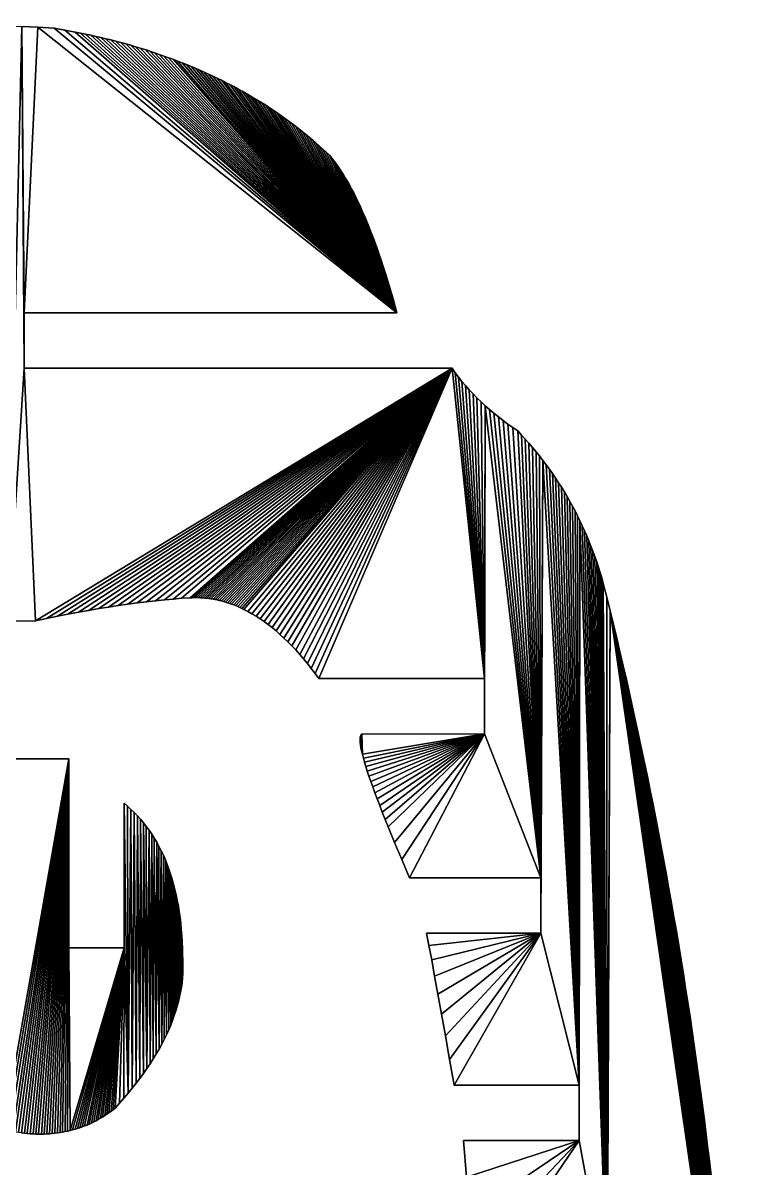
# Model space of a CAD drawing. Extents: x 10 to 917, y 10 to 841.
# Drawn here: x 458.4 to 540.4, y 706 to 837.2 of the extents above; entities that cross this region are included whole.
import ezdxf

# ---------------------------------------------------------------- set-up
doc = ezdxf.new("R2010")
doc.units = 0
doc.header["$MEASUREMENT"] = 0
doc.layers.get('0').update_dxf_attribs({"linetype": 'CONTINUOUS'})

msp = doc.modelspace()

# ---------------------------------------------------------------- linework, layer by layer
for p, q in [((460.14, 836.7), (458.3, 836.8)), ((462, 836.6), (460.14, 836.7)), ((463.22, 836.39), (462, 836.6)), ((464.42, 836.16), (463.22, 836.39)), ((465.02, 836.04), (464.42, 836.16)), ((465.62, 835.92), (465.02, 836.04)), ((466.2, 835.79), (465.62, 835.92)), ((466.79, 835.66), (466.2, 835.79)), ((467.37, 835.53), (466.79, 835.66)), ((467.95, 835.39), (467.37, 835.53)), ((468.53, 835.25), (467.95, 835.39)), ((469.1, 835.1), (468.53, 835.25)), ((469.66, 834.95), (469.1, 835.1)), ((470.23, 834.79), (469.66, 834.95)), ((470.79, 834.64), (470.23, 834.79)), ((471.34, 834.47), (470.79, 834.64)), ((471.89, 834.31), (471.34, 834.47)), ((472.44, 834.14), (471.89, 834.31)), ((472.99, 833.96), (472.44, 834.14)), ((473.53, 833.78), (472.99, 833.96)), ((474.06, 833.6), (473.53, 833.78)), ((474.6, 833.41), (474.06, 833.6)), ((475.13, 833.22), (474.6, 833.41)), ((475.65, 833.03), (475.13, 833.22)), ((476.17, 832.83), (475.65, 833.03)), ((476.69, 832.63), (476.17, 832.83)), ((477.2, 832.42), (476.69, 832.63)), ((477.72, 832.21), (477.2, 832.42)), ((478.22, 832), (477.72, 832.21)), ((478.72, 831.78), (478.22, 832)), ((479.22, 831.56), (478.72, 831.78)), ((479.72, 831.34), (479.22, 831.56)), ((480.21, 831.11), (479.72, 831.34)), ((480.7, 830.87), (480.21, 831.11)), ((481.18, 830.64), (480.7, 830.87)), ((481.66, 830.39), (481.18, 830.64)), ((482.14, 830.15), (481.66, 830.39)), ((482.61, 829.9), (482.14, 830.15)), ((483.08, 829.65), (482.61, 829.9)), ((483.55, 829.39), (483.08, 829.65)), ((484.01, 829.13), (483.55, 829.39)), ((484.47, 828.86), (484.01, 829.13)), ((484.92, 828.59), (484.47, 828.86)), ((485.37, 828.32), (484.92, 828.59)), ((485.82, 828.04), (485.37, 828.32)), ((486.26, 827.76), (485.82, 828.04)), ((486.7, 827.48), (486.26, 827.76)), ((487.13, 827.19), (486.7, 827.48)), ((487.56, 826.9), (487.13, 827.19)), ((487.99, 826.6), (487.56, 826.9)), ((488.41, 826.3), (487.99, 826.6)), ((488.83, 826), (488.41, 826.3)), ((489.25, 825.69), (488.83, 826)), ((489.66, 825.38), (489.25, 825.69)), ((490.07, 825.06), (489.66, 825.38)), ((490.48, 824.74), (490.07, 825.06)), ((490.88, 824.42), (490.48, 824.74)), ((491.28, 824.09), (490.88, 824.42)), ((491.67, 823.76), (491.28, 824.09)), ((492.06, 823.42), (491.67, 823.76)), ((492.44, 823.08), (492.06, 823.42)), ((492.83, 822.74), (492.44, 823.08)), ((493.21, 822.39), (492.83, 822.74)), ((493.58, 822.04), (493.21, 822.39)), ((493.84, 821.72), (493.58, 822.04)), ((494.1, 821.38), (493.84, 821.72)), ((494.36, 821.03), (494.1, 821.38)), ((494.62, 820.66), (494.36, 821.03)), ((494.88, 820.27), (494.62, 820.66)), ((495.13, 819.88), (494.88, 820.27)), ((495.39, 819.46), (495.13, 819.88)), ((495.64, 819.03), (495.39, 819.46)), ((495.89, 818.58), (495.64, 819.03)), ((496.14, 818.12), (495.89, 818.58)), ((496.39, 817.64), (496.14, 818.12)), ((496.64, 817.15), (496.39, 817.64)), ((496.89, 816.64), (496.64, 817.15)), ((497.13, 816.11), (496.89, 816.64)), ((497.37, 815.57), (497.13, 816.11)), ((497.62, 815.02), (497.37, 815.57)), ((497.86, 814.44), (497.62, 815.02)), ((498.1, 813.86), (497.86, 814.44)), ((498.33, 813.25), (498.1, 813.86)), ((498.57, 812.63), (498.33, 813.25)), ((498.8, 812), (498.57, 812.63)), ((499.04, 811.35), (498.8, 812)), ((499.27, 810.68), (499.04, 811.35)), ((499.5, 810), (499.27, 810.68)), ((499.73, 809.3), (499.5, 810)), ((499.96, 808.59), (499.73, 809.3)), ((500.19, 807.86), (499.96, 808.59)), ((500.41, 807.11), (500.19, 807.86)), ((500.64, 806.35), (500.41, 807.11)), ((500.86, 805.57), (500.64, 806.35)), ((501.08, 804.78), (500.86, 805.57)), ((501.3, 803.97), (501.08, 804.78)), ((458.56, 803.97), (501.3, 803.97)), ((458.56, 797.63), (458.56, 803.97)), ((507.62, 797.63), (458.56, 797.63)), ((507.98, 797.12), (507.62, 797.63)), ((508.37, 796.62), (507.98, 797.12)), ((508.76, 796.13), (508.37, 796.62)), ((509.17, 795.64), (508.76, 796.13)), ((509.6, 795.17), (509.17, 795.64)), ((510.03, 794.7), (509.6, 795.17)), ((510.48, 794.24), (510.03, 794.7)), ((510.95, 793.78), (510.48, 794.24)), ((511.43, 793.34), (510.95, 793.78)), ((511.92, 792.9), (511.43, 793.34)), ((512.43, 792.47), (511.92, 792.9)), ((512.95, 792.05), (512.43, 792.47)), ((513.48, 791.64), (512.95, 792.05)), ((514.03, 791.24), (513.48, 791.64)), ((514.59, 790.84), (514.03, 791.24)), ((515.16, 790.45), (514.59, 790.84)), ((515.6, 789.98), (515.16, 790.45)), ((516.02, 789.51), (515.6, 789.98)), ((516.44, 789.04), (516.02, 789.51)), ((516.85, 788.56), (516.44, 789.04)), ((517.25, 788.07), (516.85, 788.56)), ((517.65, 787.58), (517.25, 788.07)), ((518.03, 787.08), (517.65, 787.58)), ((518.41, 786.58), (518.03, 787.08)), ((518.78, 786.07), (518.41, 786.58)), ((519.14, 785.56), (518.78, 786.07)), ((519.49, 785.04), (519.14, 785.56)), ((519.84, 784.52), (519.49, 785.04)), ((520.17, 783.99), (519.84, 784.52)), ((520.5, 783.46), (520.17, 783.99)), ((520.82, 782.92), (520.5, 783.46)), ((521.13, 782.38), (520.82, 782.92)), ((521.43, 781.83), (521.13, 782.38)), ((521.72, 781.28), (521.43, 781.83)), ((522.01, 780.72), (521.72, 781.28)), ((522.28, 780.15), (522.01, 780.72)), ((522.55, 779.58), (522.28, 780.15)), ((522.81, 779.01), (522.55, 779.58)), ((523.06, 778.43), (522.81, 779.01)), ((523.31, 777.84), (523.06, 778.43)), ((523.54, 777.25), (523.31, 777.84)), ((523.77, 776.66), (523.54, 777.25)), ((523.99, 776.06), (523.77, 776.66)), ((524.2, 775.45), (523.99, 776.06)), ((524.4, 774.84), (524.2, 775.45)), ((524.59, 774.23), (524.4, 774.84)), ((524.78, 773.6), (524.59, 774.23)), ((524.96, 772.98), (524.78, 773.6)), ((525.35, 771.41), (524.96, 772.98)), ((467.12, 770.09), (468.25, 770.27)), ((468.25, 770.27), (469.37, 770.45)), ((469.37, 770.45), (470.46, 770.6)), ((470.46, 770.6), (471.54, 770.75)), ((471.54, 770.75), (472.6, 770.88)), ((472.6, 770.88), (473.64, 771)), ((473.64, 771), (474.65, 771.1)), ((474.65, 771.1), (475.65, 771.19)), ((475.65, 771.19), (476.63, 771.27)), ((476.63, 771.27), (477.59, 771.33)), ((477.59, 771.33), (477.83, 771.34)), ((477.83, 771.34), (478.07, 771.35)), ((478.07, 771.35), (478.31, 771.35)), ((478.31, 771.35), (478.55, 771.35)), ((478.55, 771.35), (478.8, 771.34)), ((478.8, 771.34), (479.04, 771.32)), ((479.04, 771.32), (479.28, 771.3)), ((479.28, 771.3), (479.51, 771.28)), ((479.51, 771.28), (479.75, 771.25)), ((479.75, 771.25), (479.99, 771.22)), ((479.99, 771.22), (480.23, 771.18)), ((480.23, 771.18), (480.47, 771.13)), ((480.47, 771.13), (480.71, 771.09)), ((480.71, 771.09), (480.94, 771.03)), ((480.94, 771.03), (481.18, 770.97)), ((481.18, 770.97), (481.42, 770.91)), ((481.42, 770.91), (481.65, 770.84)), ((481.65, 770.84), (481.89, 770.77)), ((481.89, 770.77), (482.13, 770.69)), ((482.13, 770.69), (482.36, 770.61)), ((482.36, 770.61), (482.6, 770.52)), ((482.6, 770.52), (482.83, 770.43)), ((482.83, 770.43), (483.06, 770.33)), ((483.06, 770.33), (483.3, 770.23)), ((525.74, 769.84), (525.35, 771.41)), ((459.89, 768.69), (461.15, 768.96)), ((461.15, 768.96), (462.38, 769.21)), ((462.38, 769.21), (463.59, 769.45)), ((463.59, 769.45), (464.79, 769.68)), ((464.79, 769.68), (465.96, 769.89)), ((465.96, 769.89), (467.12, 770.09)), ((483.3, 770.23), (483.53, 770.12)), ((483.53, 770.12), (483.77, 770)), ((483.77, 770), (484.23, 769.76)), ((484.23, 769.76), (484.69, 769.5)), ((484.69, 769.5), (485.16, 769.23)), ((485.16, 769.23), (485.62, 768.93)), ((526.12, 768.27), (525.74, 769.84)), ((456.73, 768.64), (459.89, 768.69)), ((485.62, 768.93), (486.08, 768.61)), ((486.08, 768.61), (486.54, 768.27)), ((486.54, 768.27), (486.99, 767.91)), ((486.99, 767.91), (487.45, 767.53)), ((526.5, 766.7), (526.12, 768.27)), ((487.45, 767.53), (487.9, 767.13)), ((487.9, 767.13), (488.36, 766.72)), ((488.36, 766.72), (488.81, 766.28)), ((526.87, 765.13), (526.5, 766.7)), ((488.81, 766.28), (489.26, 765.82)), ((489.26, 765.82), (489.71, 765.35)), ((489.71, 765.35), (490.16, 764.85)), ((527.24, 763.55), (526.87, 765.13)), ((490.16, 764.85), (490.6, 764.33)), ((490.6, 764.33), (491.05, 763.8)), ((491.05, 763.8), (491.49, 763.24)), ((491.49, 763.24), (491.93, 762.67)), ((491.93, 762.67), (492.37, 762.07)), ((527.61, 761.97), (527.24, 763.55)), ((492.37, 762.07), (511.33, 762.07)), ((511.33, 762.07), (511.33, 755.73)), ((527.96, 760.39), (527.61, 761.97)), ((528.32, 758.8), (527.96, 760.39)), ((528.67, 757.21), (528.32, 758.8)), ((529.01, 755.62), (528.67, 757.21)), ((497.09, 755.22), (497.08, 755.11)), ((497.08, 755.11), (497.08, 755)), ((497.08, 755), (497.1, 754.75)), ((497.11, 755.4), (497.09, 755.31)), ((497.09, 755.31), (497.09, 755.22)), ((497.1, 754.75), (497.13, 754.46)), ((497.13, 755.47), (497.11, 755.4)), ((497.15, 755.54), (497.13, 755.47)), ((497.18, 755.6), (497.15, 755.54)), ((497.21, 755.65), (497.18, 755.6)), ((497.25, 755.69), (497.21, 755.65)), ((497.29, 755.72), (497.25, 755.69)), ((511.33, 755.73), (497.29, 755.72)), ((529.35, 754.03), (529.01, 755.62)), ((497.13, 754.46), (497.18, 754.14)), ((497.18, 754.14), (497.26, 753.79)), ((497.26, 753.79), (497.35, 753.4)), ((497.35, 753.4), (497.46, 752.97)), ((529.69, 752.44), (529.35, 754.03)), ((463.68, 752.88), (456.08, 752.88)), ((463.68, 731.23), (463.68, 752.88)), ((497.46, 752.97), (497.59, 752.51)), ((497.59, 752.51), (497.74, 752.01)), ((497.74, 752.01), (497.91, 751.48)), ((530.02, 750.84), (529.69, 752.44)), ((497.91, 751.48), (498.1, 750.91)), ((498.1, 750.91), (498.31, 750.3)), ((530.34, 749.24), (530.02, 750.84)), ((498.31, 750.3), (498.53, 749.66)), ((498.53, 749.66), (498.78, 748.99)), ((498.78, 748.99), (499.04, 748.28)), ((499.04, 748.28), (499.33, 747.54)), ((530.66, 747.64), (530.34, 749.24)), ((470.03, 747.79), (470.03, 731.23)), ((470.43, 747.44), (470.03, 747.79)), ((470.82, 747.09), (470.43, 747.44)), ((471.2, 746.72), (470.82, 747.09)), ((471.56, 746.34), (471.2, 746.72)), ((499.33, 747.54), (499.63, 746.76)), ((499.63, 746.76), (499.96, 745.94)), ((530.98, 746.04), (530.66, 747.64)), ((471.91, 745.95), (471.56, 746.34)), ((472.25, 745.54), (471.91, 745.95)), ((472.58, 745.13), (472.25, 745.54)), ((499.96, 745.94), (500.3, 745.09)), ((531.29, 744.43), (530.98, 746.04)), ((472.9, 744.69), (472.58, 745.13)), ((473.2, 744.25), (472.9, 744.69)), ((473.49, 743.79), (473.2, 744.25)), ((500.3, 745.09), (501.04, 743.28)), ((531.6, 742.82), (531.29, 744.43)), ((473.77, 743.32), (473.49, 743.79)), ((474.03, 742.83), (473.77, 743.32)), ((474.29, 742.34), (474.03, 742.83)), ((501.04, 743.28), (501.86, 741.33)), ((531.9, 741.21), (531.6, 742.82)), ((474.53, 741.83), (474.29, 742.34)), ((474.76, 741.3), (474.53, 741.83)), ((474.97, 740.77), (474.76, 741.3)), ((475.17, 740.22), (474.97, 740.77)), ((475.36, 739.66), (475.17, 740.22)), ((501.86, 741.33), (502.76, 739.24)), ((532.2, 739.6), (531.9, 741.21)), ((475.54, 739.08), (475.36, 739.66)), ((475.71, 738.49), (475.54, 739.08)), ((502.76, 739.24), (517.81, 739.24)), ((517.81, 739.24), (517.81, 732.9)), ((532.49, 737.98), (532.2, 739.6)), ((475.86, 737.89), (475.71, 738.49)), ((476, 737.28), (475.86, 737.89)), ((532.78, 736.36), (532.49, 737.98)), ((476.13, 736.65), (476, 737.28)), ((476.25, 736.01), (476.13, 736.65)), ((533.06, 734.74), (532.78, 736.36)), ((476.35, 735.35), (476.25, 736.01)), ((476.44, 734.69), (476.35, 735.35)), ((476.52, 734.01), (476.44, 734.69)), ((476.59, 733.32), (476.52, 734.01)), ((533.34, 733.12), (533.06, 734.74)), ((476.64, 732.61), (476.59, 733.32)), ((476.68, 731.89), (476.64, 732.61)), ((504.69, 732.9), (504.97, 731.48)), ((517.81, 732.9), (504.69, 732.9)), ((533.61, 731.49), (533.34, 733.12)), ((470.03, 731.23), (463.68, 731.23)), ((476.71, 731.16), (476.68, 731.89)), ((476.73, 730.42), (476.71, 731.16)), ((504.97, 731.48), (505.29, 729.84)), ((533.88, 729.86), (533.61, 731.49)), ((476.76, 729.89), (476.73, 730.42)), ((476.78, 729.36), (476.76, 729.89)), ((505.29, 729.84), (505.63, 727.99)), ((534.14, 728.23), (533.88, 729.86)), ((476.72, 727.77), (476.76, 728.3)), ((476.76, 728.3), (476.78, 728.83)), ((476.78, 728.83), (476.78, 729.36)), ((476.6, 726.7), (476.67, 727.23)), ((476.67, 727.23), (476.72, 727.77)), ((505.63, 727.99), (506.01, 725.92)), ((534.4, 726.6), (534.14, 728.23)), ((476.4, 725.62), (476.51, 726.16)), ((476.51, 726.16), (476.6, 726.7)), ((506.01, 725.92), (506.43, 723.64)), ((534.65, 724.96), (534.4, 726.6)), ((475.97, 724), (476.13, 724.54)), ((476.13, 724.54), (476.27, 725.08)), ((476.27, 725.08), (476.4, 725.62)), ((534.9, 723.33), (534.65, 724.96)), ((475.59, 722.91), (475.79, 723.46)), ((475.79, 723.46), (475.97, 724)), ((506.43, 723.64), (506.87, 721.13)), ((535.14, 721.69), (534.9, 723.33)), ((474.9, 721.27), (475.15, 721.82)), ((475.15, 721.82), (475.38, 722.37)), ((475.38, 722.37), (475.59, 722.91)), ((474.34, 720.17), (474.63, 720.72)), ((474.63, 720.72), (474.9, 721.27)), ((506.87, 721.13), (507.35, 718.42)), ((535.38, 720.04), (535.14, 721.69)), ((473.72, 719.06), (474.04, 719.61)), ((474.04, 719.61), (474.34, 720.17)), ((535.62, 718.4), (535.38, 720.04)), ((472.65, 717.39), (473.02, 717.95)), ((473.02, 717.95), (473.38, 718.5)), ((473.38, 718.5), (473.72, 719.06)), ((507.35, 718.42), (507.86, 715.48)), ((535.85, 716.75), (535.62, 718.4)), ((471.84, 716.27), (472.25, 716.83)), ((472.25, 716.83), (472.65, 717.39)), ((536.07, 715.1), (535.85, 716.75)), ((470.5, 714.58), (470.97, 715.14)), ((470.97, 715.14), (471.41, 715.7)), ((471.41, 715.7), (471.84, 716.27)), ((507.86, 715.48), (522.2, 715.48)), ((522.2, 715.48), (522.2, 709.14)), ((469.52, 713.44), (470.02, 714.01)), ((470.02, 714.01), (470.5, 714.58)), ((536.29, 713.45), (536.07, 715.1)), ((468.54, 712.5), (468.77, 712.68)), ((468.77, 712.68), (469, 712.87)), ((469, 712.87), (469.52, 713.44)), ((536.51, 711.8), (536.29, 713.45)), ((466.3, 711.15), (466.56, 711.28)), ((466.56, 711.28), (466.82, 711.41)), ((466.82, 711.41), (467.07, 711.55)), ((467.07, 711.55), (467.32, 711.69)), ((467.32, 711.69), (467.57, 711.84)), ((467.57, 711.84), (467.82, 712)), ((467.82, 712), (468.06, 712.16)), ((468.06, 712.16), (468.3, 712.33)), ((468.3, 712.33), (468.54, 712.5)), ((536.72, 710.14), (536.51, 711.8)), ((458.27, 710.01), (458.61, 709.98)), ((458.61, 709.98), (458.94, 709.95)), ((458.94, 709.95), (459.26, 709.92)), ((459.26, 709.92), (459.59, 709.91)), ((459.59, 709.91), (459.91, 709.89)), ((459.91, 709.89), (460.23, 709.89)), ((460.55, 709.89), (460.86, 709.89)), ((460.86, 709.89), (461.17, 709.91)), ((461.17, 709.91), (461.48, 709.93)), ((461.48, 709.93), (461.79, 709.95)), ((461.79, 709.95), (462.09, 709.98)), ((462.09, 709.98), (462.39, 710.02)), ((462.39, 710.02), (462.69, 710.06)), ((462.69, 710.06), (462.98, 710.11)), ((462.98, 710.11), (463.27, 710.16)), ((463.27, 710.16), (463.56, 710.22)), ((463.56, 710.22), (463.85, 710.29)), ((463.85, 710.29), (464.13, 710.36)), ((464.13, 710.36), (464.41, 710.44)), ((464.41, 710.44), (464.69, 710.52)), ((464.69, 710.52), (464.97, 710.61)), ((464.97, 710.61), (465.24, 710.71)), ((465.24, 710.71), (465.51, 710.81)), ((465.51, 710.81), (465.78, 710.92)), ((465.78, 710.92), (466.04, 711.03)), ((466.04, 711.03), (466.3, 711.15)), ((536.92, 708.48), (536.72, 710.14)), ((460.23, 709.89), (460.55, 709.89)), ((508.92, 709.14), (509.27, 704.94)), ((522.2, 709.14), (508.92, 709.14)), ((537.12, 706.82), (536.92, 708.48)), ((537.32, 705.15), (537.12, 706.82))]:
    msp.add_line(p, q)

# ---------------------------------------------------------------- meshes
mesh = msp.add_polyface()
corners = [(442.17, 823.98), (424.33, 836.43), (425.61, 836.55), (426.91, 836.66), (428.24, 836.75), (429.6, 836.84), (430.98, 836.92), (432.38, 836.99), (433.81, 837.05), (435.27, 837.1), (436.75, 837.14), (438.25, 837.17), (439.79, 837.19), (441.34, 837.2), (442.92, 837.2), (442.17, 817.64), (460.14, 836.7), (458.56, 803.97), (458.3, 836.8), (501.3, 803.97), (462, 836.6), (463.22, 836.39), (464.42, 836.16), (453.58, 783.79), (444.53, 837.2), (446.16, 837.18), (447.82, 837.15), (449.51, 837.12), (451.22, 837.07), (452.95, 837.02), (454.71, 836.95), (453.58, 777.45), (453.66, 768.6), (456.73, 768.64), (456.49, 836.88), (458.56, 797.63), (459.89, 768.69), (507.62, 797.63)]
mesh.append_faces([[corners[k] for k in face] for face in [(0, 14, 15), (16, 17, 18), (17, 16, 19), (23, 30, 31), (32, 30, 33), (35, 18, 17)]], dxfattribs={"vtx0": -1, "vtx1": -1})
mesh.append_faces([[corners[k] for k in face] for face in [(23, 15, 14), (31, 30, 32), (33, 18, 35)]], dxfattribs={"vtx0": -1, "vtx1": -1, "vtx2": -1})
mesh.append_faces([[corners[k] for k in face] for face in [(0, 1, 2), (0, 2, 3), (0, 3, 4), (0, 4, 5), (0, 5, 6), (0, 6, 7), (0, 7, 8), (0, 8, 9), (0, 9, 10), (0, 10, 11), (0, 11, 12), (0, 12, 13), (0, 13, 14), (19, 16, 20), (19, 20, 21), (19, 21, 22), (23, 14, 24), (23, 24, 25), (23, 25, 26), (23, 26, 27), (23, 27, 28), (23, 28, 29), (23, 29, 30), (33, 30, 34), (33, 34, 18), (36, 35, 37)]], dxfattribs={"vtx0": -1, "vtx2": -1})
mesh = msp.add_polyface()
corners = [(501.3, 803.97), (464.42, 836.16), (465.02, 836.04), (465.62, 835.92), (466.2, 835.79), (466.79, 835.66), (467.37, 835.53), (467.95, 835.39), (468.53, 835.25), (469.1, 835.1), (469.66, 834.95), (470.23, 834.79), (470.79, 834.64), (471.34, 834.47), (471.89, 834.31), (472.44, 834.14), (472.99, 833.96), (473.53, 833.78), (474.06, 833.6), (474.6, 833.41), (475.13, 833.22), (475.65, 833.03), (476.17, 832.83), (476.69, 832.63), (477.2, 832.42), (477.72, 832.21), (478.22, 832), (478.72, 831.78), (479.22, 831.56), (479.72, 831.34), (480.21, 831.11), (480.7, 830.87), (481.18, 830.64), (481.66, 830.39), (477.59, 771.33), (507.62, 797.63), (477.83, 771.34), (478.07, 771.35), (478.31, 771.35)]
mesh.append_faces([[corners[k] for k in face] for face in [(34, 35, 36), (36, 35, 37), (37, 35, 38)]], dxfattribs={"vtx0": -1, "vtx1": -1})
mesh.append_faces([[corners[k] for k in face] for face in [(0, 1, 2), (0, 2, 3), (0, 3, 4), (0, 4, 5), (0, 5, 6), (0, 6, 7), (0, 7, 8), (0, 8, 9), (0, 9, 10), (0, 10, 11), (0, 11, 12), (0, 12, 13), (0, 13, 14), (0, 14, 15), (0, 15, 16), (0, 16, 17), (0, 17, 18), (0, 18, 19), (0, 19, 20), (0, 20, 21), (0, 21, 22), (0, 22, 23), (0, 23, 24), (0, 24, 25), (0, 25, 26), (0, 26, 27), (0, 27, 28), (0, 28, 29), (0, 29, 30), (0, 30, 31), (0, 31, 32), (0, 32, 33)]], dxfattribs={"vtx0": -1, "vtx2": -1})
mesh = msp.add_polyface()
corners = [(501.3, 803.97), (481.66, 830.39), (482.14, 830.15), (482.61, 829.9), (483.08, 829.65), (483.55, 829.39), (484.01, 829.13), (484.47, 828.86), (484.92, 828.59), (485.37, 828.32), (485.82, 828.04), (486.26, 827.76), (486.7, 827.48), (487.13, 827.19), (487.56, 826.9), (487.99, 826.6), (488.41, 826.3), (488.83, 826), (489.25, 825.69), (489.66, 825.38), (490.07, 825.06), (490.48, 824.74), (490.88, 824.42), (491.28, 824.09), (491.67, 823.76), (492.06, 823.42), (492.44, 823.08), (492.83, 822.74), (493.21, 822.39), (493.58, 822.04), (493.84, 821.72), (494.1, 821.38), (494.36, 821.03), (494.62, 820.66), (494.88, 820.27), (495.13, 819.88), (495.39, 819.46), (495.64, 819.03)]
mesh.append_faces([[corners[k] for k in face] for face in [(0, 1, 2), (0, 2, 3), (0, 3, 4), (0, 4, 5), (0, 5, 6), (0, 6, 7), (0, 7, 8), (0, 8, 9), (0, 9, 10), (0, 10, 11), (0, 11, 12), (0, 12, 13), (0, 13, 14), (0, 14, 15), (0, 15, 16), (0, 16, 17), (0, 17, 18), (0, 18, 19), (0, 19, 20), (0, 20, 21), (0, 21, 22), (0, 22, 23), (0, 23, 24), (0, 24, 25), (0, 25, 26), (0, 26, 27), (0, 27, 28), (0, 28, 29), (0, 29, 30), (0, 30, 31), (0, 31, 32), (0, 32, 33), (0, 33, 34), (0, 34, 35), (0, 35, 36), (0, 36, 37)]], dxfattribs={"vtx0": -1, "vtx2": -1})
mesh = msp.add_polyface()
corners = [(501.3, 803.97), (495.64, 819.03), (495.89, 818.58), (496.14, 818.12), (496.39, 817.64), (496.64, 817.15), (496.89, 816.64), (497.13, 816.11), (497.37, 815.57), (497.62, 815.02), (497.86, 814.44), (498.1, 813.86), (498.33, 813.25), (498.57, 812.63), (498.8, 812), (499.04, 811.35), (499.27, 810.68), (499.5, 810), (499.73, 809.3), (499.96, 808.59), (500.19, 807.86), (500.41, 807.11), (500.64, 806.35), (500.86, 805.57), (501.08, 804.78), (478.31, 771.35), (507.62, 797.63), (478.55, 771.35), (478.8, 771.34), (479.04, 771.32), (511.33, 762.07), (507.98, 797.12), (508.37, 796.62), (508.76, 796.13), (509.17, 795.64), (509.6, 795.17), (510.03, 794.7), (510.48, 794.24), (510.95, 793.78), (511.43, 793.34)]
mesh.append_faces([[corners[k] for k in face] for face in [(0, 23, 24)]], dxfattribs={"vtx0": -1})
mesh.append_faces([[corners[k] for k in face] for face in [(25, 26, 27), (27, 26, 28), (28, 26, 29)]], dxfattribs={"vtx0": -1, "vtx1": -1})
mesh.append_faces([[corners[k] for k in face] for face in [(0, 1, 2), (0, 2, 3), (0, 3, 4), (0, 4, 5), (0, 5, 6), (0, 6, 7), (0, 7, 8), (0, 8, 9), (0, 9, 10), (0, 10, 11), (0, 11, 12), (0, 12, 13), (0, 13, 14), (0, 14, 15), (0, 15, 16), (0, 16, 17), (0, 17, 18), (0, 18, 19), (0, 19, 20), (0, 20, 21), (0, 21, 22), (0, 22, 23), (30, 26, 31), (30, 31, 32), (30, 32, 33), (30, 33, 34), (30, 34, 35), (30, 35, 36), (30, 36, 37), (30, 37, 38), (30, 38, 39)]], dxfattribs={"vtx0": -1, "vtx2": -1})
mesh = msp.add_polyface()
corners = [(456.73, 768.64), (458.56, 797.63), (459.89, 768.69), (507.62, 797.63), (461.15, 768.96), (462.38, 769.21), (463.59, 769.45), (464.79, 769.68), (465.96, 769.89), (467.12, 770.09), (468.25, 770.27), (469.37, 770.45), (470.46, 770.6), (471.54, 770.75), (472.6, 770.88), (473.64, 771), (474.65, 771.1), (475.65, 771.19), (476.63, 771.27), (477.59, 771.33), (479.04, 771.32), (479.28, 771.3), (391.36, 761.53), (453.58, 777.45), (391.45, 761.41), (391.53, 761.32), (420.77, 768.87), (422.49, 768.79), (424.31, 768.73), (426.23, 768.67), (428.25, 768.63), (430.36, 768.59), (432.56, 768.55), (434.86, 768.53), (437.26, 768.52), (439.75, 768.51), (442.34, 768.51), (445.03, 768.52), (447.81, 768.54), (450.69, 768.56), (453.66, 768.6)]
mesh.append_faces([[corners[k] for k in face] for face in [(0, 1, 2), (2, 3, 4), (4, 3, 5), (5, 3, 6), (6, 3, 7), (7, 3, 8), (8, 3, 9), (9, 3, 10), (10, 3, 11), (11, 3, 12), (12, 3, 13), (13, 3, 14), (14, 3, 15), (15, 3, 16), (16, 3, 17), (17, 3, 18), (18, 3, 19), (20, 3, 21), (22, 23, 24), (24, 23, 25), (26, 23, 27), (27, 23, 28), (28, 23, 29), (29, 23, 30), (30, 23, 31), (31, 23, 32), (32, 23, 33), (33, 23, 34), (34, 23, 35), (35, 23, 36), (36, 23, 37), (37, 23, 38), (38, 23, 39), (39, 23, 40)]], dxfattribs={"vtx0": -1, "vtx1": -1})
mesh.append_faces([[corners[k] for k in face] for face in [(25, 23, 26)]], dxfattribs={"vtx0": -1, "vtx1": -1, "vtx2": -1})
mesh = msp.add_polyface()
corners = [(479.28, 771.3), (507.62, 797.63), (479.51, 771.28), (479.75, 771.25), (479.99, 771.22), (480.23, 771.18), (480.47, 771.13), (480.71, 771.09), (480.94, 771.03), (481.18, 770.97), (481.42, 770.91), (481.65, 770.84), (481.89, 770.77), (482.13, 770.69), (482.36, 770.61), (482.6, 770.52), (482.83, 770.43), (483.06, 770.33), (483.3, 770.23), (483.53, 770.12), (483.77, 770), (484.23, 769.76), (484.69, 769.5), (485.16, 769.23), (485.62, 768.93), (486.08, 768.61), (486.54, 768.27), (486.99, 767.91), (487.45, 767.53), (487.9, 767.13), (488.36, 766.72), (488.81, 766.28), (489.26, 765.82), (489.71, 765.35), (490.16, 764.85), (490.6, 764.33), (491.05, 763.8), (491.49, 763.24)]
mesh.append_faces([[corners[k] for k in face] for face in [(0, 1, 2), (2, 1, 3), (3, 1, 4), (4, 1, 5), (5, 1, 6), (6, 1, 7), (7, 1, 8), (8, 1, 9), (9, 1, 10), (10, 1, 11), (11, 1, 12), (12, 1, 13), (13, 1, 14), (14, 1, 15), (15, 1, 16), (16, 1, 17), (17, 1, 18), (18, 1, 19), (19, 1, 20), (20, 1, 21), (21, 1, 22), (22, 1, 23), (23, 1, 24), (24, 1, 25), (25, 1, 26), (26, 1, 27), (27, 1, 28), (28, 1, 29), (29, 1, 30), (30, 1, 31), (31, 1, 32), (32, 1, 33), (33, 1, 34), (34, 1, 35), (35, 1, 36), (36, 1, 37)]], dxfattribs={"vtx0": -1, "vtx1": -1})
mesh = msp.add_polyface()
corners = [(491.49, 763.24), (507.62, 797.63), (491.93, 762.67), (492.37, 762.07), (511.33, 762.07), (497.09, 755.22), (497.08, 755), (497.08, 755.11), (497.1, 754.75), (497.09, 755.31), (497.11, 755.4), (497.13, 754.46), (497.13, 755.47), (497.15, 755.54), (497.18, 754.14), (497.18, 755.6), (497.21, 755.65), (497.26, 753.79), (497.25, 755.69), (497.29, 755.72), (497.35, 753.4), (511.33, 755.73), (497.46, 752.97), (497.59, 752.51), (497.74, 752.01), (497.91, 751.48), (498.1, 750.91), (498.31, 750.3), (498.53, 749.66), (498.78, 748.99), (499.04, 748.28), (499.33, 747.54), (499.63, 746.76), (499.96, 745.94), (500.3, 745.09), (501.04, 743.28), (501.86, 741.33), (502.76, 739.24), (517.81, 732.9), (504.97, 731.48), (504.69, 732.9)]
mesh.append_faces([[corners[k] for k in face] for face in [(5, 6, 7), (38, 39, 40)]], dxfattribs={"vtx0": -1})
mesh.append_faces([[corners[k] for k in face] for face in [(0, 1, 2), (2, 1, 3), (3, 1, 4), (6, 5, 8), (8, 10, 11), (11, 13, 14), (14, 16, 17), (17, 19, 20), (20, 21, 22), (22, 21, 23), (23, 21, 24), (24, 21, 25), (25, 21, 26), (26, 21, 27), (27, 21, 28), (28, 21, 29), (29, 21, 30), (30, 21, 31), (31, 21, 32), (32, 21, 33), (33, 21, 34), (34, 21, 35), (35, 21, 36), (36, 21, 37)]], dxfattribs={"vtx0": -1, "vtx1": -1})
mesh.append_faces([[corners[k] for k in face] for face in [(8, 5, 9), (8, 9, 10), (11, 10, 12), (11, 12, 13), (14, 13, 15), (14, 15, 16), (17, 16, 18), (17, 18, 19), (20, 19, 21)]], dxfattribs={"vtx0": -1, "vtx2": -1})
mesh = msp.add_polyface()
corners = [(511.33, 762.07), (511.43, 793.34), (511.33, 755.73), (517.81, 739.24), (511.92, 792.9), (512.43, 792.47), (512.95, 792.05), (513.48, 791.64), (514.03, 791.24), (514.59, 790.84), (515.16, 790.45), (515.6, 789.98), (516.02, 789.51), (516.44, 789.04), (516.85, 788.56), (517.25, 788.07), (517.65, 787.58), (518.03, 787.08), (517.81, 732.9), (522.2, 715.48), (518.41, 786.58), (518.78, 786.07), (519.14, 785.56), (519.49, 785.04), (519.84, 784.52), (520.17, 783.99), (520.5, 783.46), (520.82, 782.92), (521.13, 782.38), (521.43, 781.83), (521.72, 781.28), (522.01, 780.72), (522.28, 780.15), (525.42, 691.68), (522.55, 779.58), (522.81, 779.01), (523.06, 778.43), (523.31, 777.84), (523.54, 777.25), (523.77, 776.66)]
mesh.append_faces([[corners[k] for k in face] for face in [(0, 1, 2), (3, 17, 18)]], dxfattribs={"vtx0": -1, "vtx1": -1})
mesh.append_faces([[corners[k] for k in face] for face in [(3, 2, 1)]], dxfattribs={"vtx0": -1, "vtx1": -1, "vtx2": -1})
mesh.append_faces([[corners[k] for k in face] for face in [(3, 1, 4), (3, 4, 5), (3, 5, 6), (3, 6, 7), (3, 7, 8), (3, 8, 9), (3, 9, 10), (3, 10, 11), (3, 11, 12), (3, 12, 13), (3, 13, 14), (3, 14, 15), (3, 15, 16), (3, 16, 17), (19, 17, 20), (19, 20, 21), (19, 21, 22), (19, 22, 23), (19, 23, 24), (19, 24, 25), (19, 25, 26), (19, 26, 27), (19, 27, 28), (19, 28, 29), (19, 29, 30), (19, 30, 31), (19, 31, 32), (33, 32, 34), (33, 34, 35), (33, 35, 36), (33, 36, 37), (33, 37, 38), (33, 38, 39)]], dxfattribs={"vtx0": -1, "vtx2": -1})
mesh = msp.add_polyface()
corners = [(502.76, 739.24), (511.33, 755.73), (517.81, 739.24), (504.97, 731.48), (517.81, 732.9), (505.29, 729.84), (505.63, 727.99), (506.01, 725.92), (506.43, 723.64), (506.87, 721.13), (507.35, 718.42), (507.86, 715.48), (522.2, 715.48), (518.03, 787.08), (522.28, 780.15), (522.2, 709.14), (525.42, 691.68), (523.77, 776.66), (523.99, 776.06), (524.2, 775.45), (524.4, 774.84), (524.59, 774.23), (524.78, 773.6), (524.96, 772.98), (525.35, 771.41), (525.74, 769.84), (540.41, 667.94), (526.12, 768.27), (526.5, 766.7), (526.87, 765.13), (527.24, 763.55), (527.61, 761.97), (527.96, 760.39), (528.32, 758.8), (528.67, 757.21), (529.01, 755.62), (529.35, 754.03), (529.69, 752.44), (530.02, 750.84), (530.34, 749.24), (530.66, 747.64), (530.98, 746.04)]
mesh.append_faces([[corners[k] for k in face] for face in [(0, 1, 2), (3, 4, 5), (5, 4, 6), (6, 4, 7), (7, 4, 8), (8, 4, 9), (9, 4, 10), (10, 4, 11), (11, 4, 12), (12, 14, 15)]], dxfattribs={"vtx0": -1, "vtx1": -1})
mesh.append_faces([[corners[k] for k in face] for face in [(12, 4, 13), (16, 15, 14)]], dxfattribs={"vtx0": -1, "vtx1": -1, "vtx2": -1})
mesh.append_faces([[corners[k] for k in face] for face in [(16, 17, 18), (16, 18, 19), (16, 19, 20), (16, 20, 21), (16, 21, 22), (16, 22, 23), (16, 23, 24), (16, 24, 25), (26, 25, 27), (26, 27, 28), (26, 28, 29), (26, 29, 30), (26, 30, 31), (26, 31, 32), (26, 32, 33), (26, 33, 34), (26, 34, 35), (26, 35, 36), (26, 36, 37), (26, 37, 38), (26, 38, 39), (26, 39, 40), (26, 40, 41)]], dxfattribs={"vtx0": -1, "vtx2": -1})
mesh = msp.add_polyface()
corners = [(522.2, 709.14), (509.27, 704.94), (508.92, 709.14), (509.62, 700.62), (509.97, 696.2), (510.32, 691.68), (525.42, 691.68), (525.74, 769.84), (525.42, 685.34), (540.41, 667.94), (530.98, 746.04), (531.29, 744.43), (531.6, 742.82), (531.9, 741.21), (532.2, 739.6), (532.49, 737.98), (532.78, 736.36), (533.06, 734.74), (533.34, 733.12), (533.61, 731.49), (533.88, 729.86), (534.14, 728.23), (534.4, 726.6), (534.65, 724.96), (534.9, 723.33), (535.14, 721.69), (535.38, 720.04), (535.62, 718.4), (535.85, 716.75), (536.07, 715.1), (536.29, 713.45), (536.51, 711.8), (536.72, 710.14), (536.92, 708.48), (537.12, 706.82), (537.32, 705.15), (537.51, 703.49), (537.7, 701.82), (537.88, 700.15)]
mesh.append_faces([[corners[k] for k in face] for face in [(0, 1, 2)]], dxfattribs={"vtx0": -1})
mesh.append_faces([[corners[k] for k in face] for face in [(1, 0, 3), (3, 0, 4), (4, 0, 5), (5, 0, 6), (6, 7, 8)]], dxfattribs={"vtx0": -1, "vtx1": -1})
mesh.append_faces([[corners[k] for k in face] for face in [(9, 8, 7)]], dxfattribs={"vtx0": -1, "vtx1": -1, "vtx2": -1})
mesh.append_faces([[corners[k] for k in face] for face in [(9, 10, 11), (9, 11, 12), (9, 12, 13), (9, 13, 14), (9, 14, 15), (9, 15, 16), (9, 16, 17), (9, 17, 18), (9, 18, 19), (9, 19, 20), (9, 20, 21), (9, 21, 22), (9, 22, 23), (9, 23, 24), (9, 24, 25), (9, 25, 26), (9, 26, 27), (9, 27, 28), (9, 28, 29), (9, 29, 30), (9, 30, 31), (9, 31, 32), (9, 32, 33), (9, 33, 34), (9, 34, 35), (9, 35, 36), (9, 36, 37), (9, 37, 38)]], dxfattribs={"vtx0": -1, "vtx2": -1})
mesh = msp.add_polyface()
corners = [(449.46, 712.67), (449.73, 731.23), (450.25, 712.32), (456.08, 731.23), (451.03, 711.99), (451.42, 711.83), (451.81, 711.68), (452.19, 711.54), (452.57, 711.4), (452.95, 711.27), (453.32, 711.14), (453.69, 711.02), (454.06, 710.91), (454.43, 710.8), (454.79, 710.7), (455.15, 710.6), (455.51, 710.51), (455.86, 710.43), (456.22, 710.35), (456.08, 752.88), (463.68, 752.88), (456.57, 710.28), (456.91, 710.22), (457.26, 710.16), (457.6, 710.1), (457.94, 710.05), (458.27, 710.01), (458.61, 709.98), (458.94, 709.95), (459.26, 709.92), (459.59, 709.91), (459.91, 709.89), (460.23, 709.89), (460.55, 709.89), (460.86, 709.89), (461.17, 709.91), (461.48, 709.93), (461.79, 709.95), (462.09, 709.98), (462.39, 710.02), (462.69, 710.06), (462.98, 710.11), (463.27, 710.16), (463.56, 710.22), (463.68, 731.23), (463.85, 710.29), (470.03, 731.23), (464.13, 710.36), (464.41, 710.44), (464.69, 710.52), (464.97, 710.61), (465.24, 710.71), (465.51, 710.81), (465.78, 710.92), (466.04, 711.03), (466.3, 711.15), (466.56, 711.28), (466.82, 711.41), (467.07, 711.55), (467.32, 711.69), (467.57, 711.84), (467.82, 712), (468.06, 712.16), (468.3, 712.33), (468.54, 712.5), (468.77, 712.68)]
mesh.append_faces([[corners[k] for k in face] for face in [(0, 1, 2), (2, 3, 4), (4, 3, 5), (5, 3, 6), (6, 3, 7), (7, 3, 8), (8, 3, 9), (9, 3, 10), (10, 3, 11), (11, 3, 12), (12, 3, 13), (13, 3, 14), (14, 3, 15), (15, 3, 16), (16, 3, 17), (17, 3, 18), (18, 20, 21), (21, 20, 22), (22, 20, 23), (23, 20, 24), (24, 20, 25), (25, 20, 26), (26, 20, 27), (27, 20, 28), (28, 20, 29), (29, 20, 30), (30, 20, 31), (31, 20, 32), (32, 20, 33), (33, 20, 34), (34, 20, 35), (35, 20, 36), (36, 20, 37), (37, 20, 38), (38, 20, 39), (39, 20, 40), (40, 20, 41), (41, 20, 42), (42, 20, 43), (43, 44, 45), (45, 46, 47), (47, 46, 48), (48, 46, 49), (49, 46, 50), (50, 46, 51), (51, 46, 52), (52, 46, 53), (53, 46, 54), (54, 46, 55), (55, 46, 56), (56, 46, 57), (57, 46, 58), (58, 46, 59), (59, 46, 60), (60, 46, 61), (61, 46, 62), (62, 46, 63), (63, 46, 64), (64, 46, 65)]], dxfattribs={"vtx0": -1, "vtx1": -1})
mesh.append_faces([[corners[k] for k in face] for face in [(2, 1, 3), (18, 3, 19), (18, 19, 20), (43, 20, 44), (45, 44, 46)]], dxfattribs={"vtx0": -1, "vtx2": -1})
mesh = msp.add_polyface()
corners = [(468.77, 712.68), (470.03, 731.23), (469, 712.87), (469.52, 713.44), (470.02, 714.01), (470.5, 714.58), (470.82, 747.09), (470.97, 715.14), (471.2, 746.72), (471.41, 715.7), (471.56, 746.34), (471.84, 716.27), (471.91, 745.95), (472.25, 716.83), (472.25, 745.54), (472.65, 717.39), (472.9, 744.69), (473.02, 717.95), (473.2, 744.25), (473.38, 718.5), (473.49, 743.79), (473.72, 719.06), (473.77, 743.32), (474.04, 719.61), (474.29, 742.34), (474.34, 720.17), (474.53, 741.83), (474.63, 720.72), (474.76, 741.3), (474.9, 721.27), (474.97, 740.77), (475.15, 721.82), (475.17, 740.22), (475.38, 722.37), (475.54, 739.08), (475.59, 722.91), (475.71, 738.49), (475.79, 723.46), (475.86, 737.89), (475.97, 724), (476, 737.28), (476.13, 724.54), (476.13, 736.65), (476.27, 725.08), (476.35, 735.35), (476.4, 725.62), (476.44, 734.69), (476.51, 726.16), (476.52, 734.01), (476.6, 726.7), (476.64, 732.61), (476.67, 727.23), (476.68, 731.89), (476.72, 727.77), (476.73, 730.42), (476.76, 728.3), (476.76, 729.89), (476.78, 728.83), (476.78, 729.36)]
mesh.append_faces([[corners[k] for k in face] for face in [(57, 56, 58)]], dxfattribs={"vtx0": -1})
mesh.append_faces([[corners[k] for k in face] for face in [(0, 1, 2), (2, 1, 3), (3, 1, 4), (4, 1, 5), (5, 6, 7), (7, 8, 9), (9, 10, 11), (11, 12, 13), (13, 14, 15), (15, 16, 17), (17, 18, 19), (19, 20, 21), (21, 22, 23), (23, 24, 25), (25, 26, 27), (27, 28, 29), (29, 30, 31), (31, 32, 33), (33, 34, 35), (35, 36, 37), (37, 38, 39), (39, 40, 41), (41, 42, 43), (43, 44, 45), (45, 46, 47), (47, 48, 49), (49, 50, 51), (51, 52, 53), (53, 54, 55), (55, 56, 57)]], dxfattribs={"vtx0": -1, "vtx1": -1})
mesh.append_faces([[corners[k] for k in face] for face in [(55, 54, 56)]], dxfattribs={"vtx0": -1, "vtx2": -1})
mesh = msp.add_polyface()
corners = [(470.5, 714.58), (470.03, 731.23), (470.03, 747.79), (470.43, 747.44), (470.82, 747.09), (470.97, 715.14), (471.2, 746.72), (471.41, 715.7), (471.56, 746.34), (471.84, 716.27), (471.91, 745.95), (472.25, 716.83), (472.25, 745.54), (472.65, 717.39), (472.58, 745.13), (472.9, 744.69), (473.02, 717.95), (473.2, 744.25), (473.38, 718.5), (473.49, 743.79), (473.72, 719.06), (473.77, 743.32), (474.04, 719.61), (474.03, 742.83), (474.29, 742.34), (474.34, 720.17), (474.53, 741.83), (474.63, 720.72), (474.76, 741.3), (474.9, 721.27), (474.97, 740.77), (475.15, 721.82), (475.17, 740.22), (475.38, 722.37), (475.36, 739.66), (475.54, 739.08), (475.59, 722.91), (475.71, 738.49), (475.79, 723.46), (475.86, 737.89), (475.97, 724), (476, 737.28), (476.13, 724.54), (476.13, 736.65), (476.27, 725.08), (476.25, 736.01), (476.35, 735.35), (476.4, 725.62), (476.44, 734.69), (476.51, 726.16), (476.52, 734.01), (476.6, 726.7), (476.59, 733.32), (476.64, 732.61), (476.67, 727.23), (476.68, 731.89), (476.72, 727.77), (476.71, 731.16), (476.73, 730.42)]
mesh.append_faces([[corners[k] for k in face] for face in [(0, 1, 2), (0, 2, 3), (0, 3, 4), (5, 4, 6), (7, 6, 8), (9, 8, 10), (11, 10, 12), (13, 12, 14), (13, 14, 15), (16, 15, 17), (18, 17, 19), (20, 19, 21), (22, 21, 23), (22, 23, 24), (25, 24, 26), (27, 26, 28), (29, 28, 30), (31, 30, 32), (33, 32, 34), (33, 34, 35), (36, 35, 37), (38, 37, 39), (40, 39, 41), (42, 41, 43), (44, 43, 45), (44, 45, 46), (47, 46, 48), (49, 48, 50), (51, 50, 52), (51, 52, 53), (54, 53, 55), (56, 55, 57), (56, 57, 58)]], dxfattribs={"vtx0": -1, "vtx2": -1})

doc.saveas('drawing.dxf')
